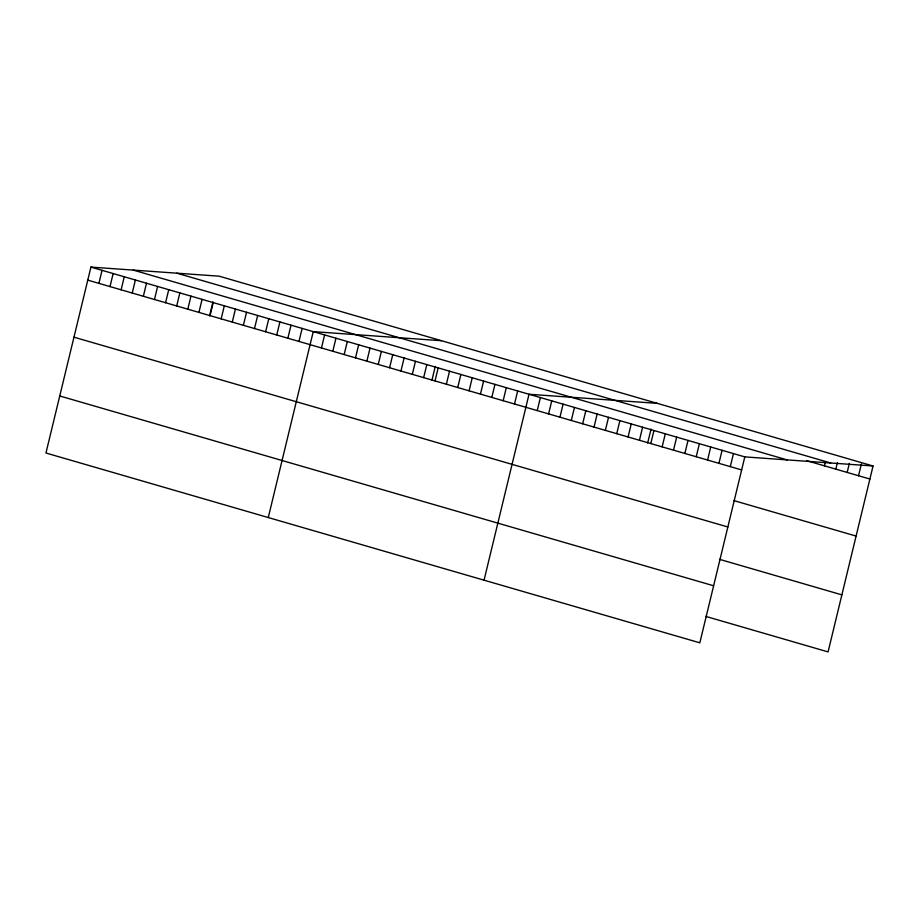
<?xml version="1.0" encoding="UTF-8"?>
<svg xmlns="http://www.w3.org/2000/svg" width="919" height="919" viewBox="0 0 919 919"><rect width="100%" height="100%" fill="white"/><g stroke="black" fill="none" stroke-linecap="round" stroke-linejoin="round"><path stroke-width="1.38" d="M873.05 465.99L219.17 276.182L90.924 267.096L45.95 453.01L699.83 642.818L744.804 456.892L873.05 465.99L828.076 651.904L705.666 616.373M98.896 283.351L102.043 270.312M110.004 286.579L113.163 273.54M121.124 289.807L124.272 276.768M132.244 293.035L135.392 279.996M143.353 296.263L146.512 283.224M154.472 299.491L157.62 286.452M165.581 302.719L168.74 289.68M176.701 305.947L179.86 292.908M187.821 309.175L190.968 296.136M198.929 312.391L202.088 299.353M209.578 315.849L212.955 301.903M210.049 315.619L213.208 302.581M221.169 318.847L224.316 305.809M232.277 322.075L235.436 309.037M243.397 325.303L246.556 312.265M254.517 328.531L257.665 315.493M265.625 331.759L268.785 318.721M276.745 334.987L279.904 321.949M287.865 338.203L291.013 325.177M298.974 341.431L302.133 328.393M268.268 517.546L313.253 331.621L441.488 340.719M321.455 347.956L324.602 334.918M332.804 351.253L335.963 338.215M344.166 354.55L347.313 341.512M355.515 357.847L358.674 344.809M366.876 361.144L370.035 348.106M378.237 364.441L381.385 351.403M389.587 367.738L392.746 354.7M400.948 371.035L404.107 357.996M412.309 374.332L415.457 361.293M423.659 377.629L426.818 364.59M431.896 380.374L435.273 366.428M435.02 380.925L438.168 367.887M446.37 384.222L449.529 371.184M457.731 387.519L460.89 374.481M469.092 390.816L472.24 377.778M480.442 394.113L483.601 381.075M491.803 397.41L494.962 384.372M503.164 400.707L506.312 387.669M514.514 404.004L517.673 390.966M484.049 580.176L529.022 394.262L657.269 403.349M537.224 410.598L540.383 397.559M548.586 413.895L551.745 400.856M559.947 417.192L563.094 404.153M571.296 420.488L574.455 407.45M582.657 423.785L585.817 410.747M594.019 427.082L597.166 414.044M605.368 430.379L608.527 417.341M616.729 433.676L619.877 420.638M628.079 436.973L631.238 423.935M639.44 440.258L642.599 427.232M647.677 443.015L651.054 429.07M650.801 443.555L653.949 430.517M662.151 446.852L665.31 433.814M673.512 450.149L676.671 437.111M684.873 453.446L688.021 440.408M696.223 456.743L699.382 443.705M707.584 460.04L710.732 447.002M718.934 463.337L722.093 450.299M730.295 466.634L733.454 453.595M824.469 465.841L825.411 461.924M835.831 469.138L837.404 462.613M847.18 472.435L849.386 463.302M858.541 475.732L861.379 463.992M176.85 273.184L830.73 462.992M806.802 460.706L869.891 479.029M133.255 270.094L787.124 459.891M90.924 267.096L744.804 456.892M87.776 280.134L741.656 469.931M733.695 500.545L856.094 536.076M73.968 337.181L727.848 526.989M719.474 559.326L841.873 594.857M59.746 395.963L713.626 585.771"/></g></svg>
